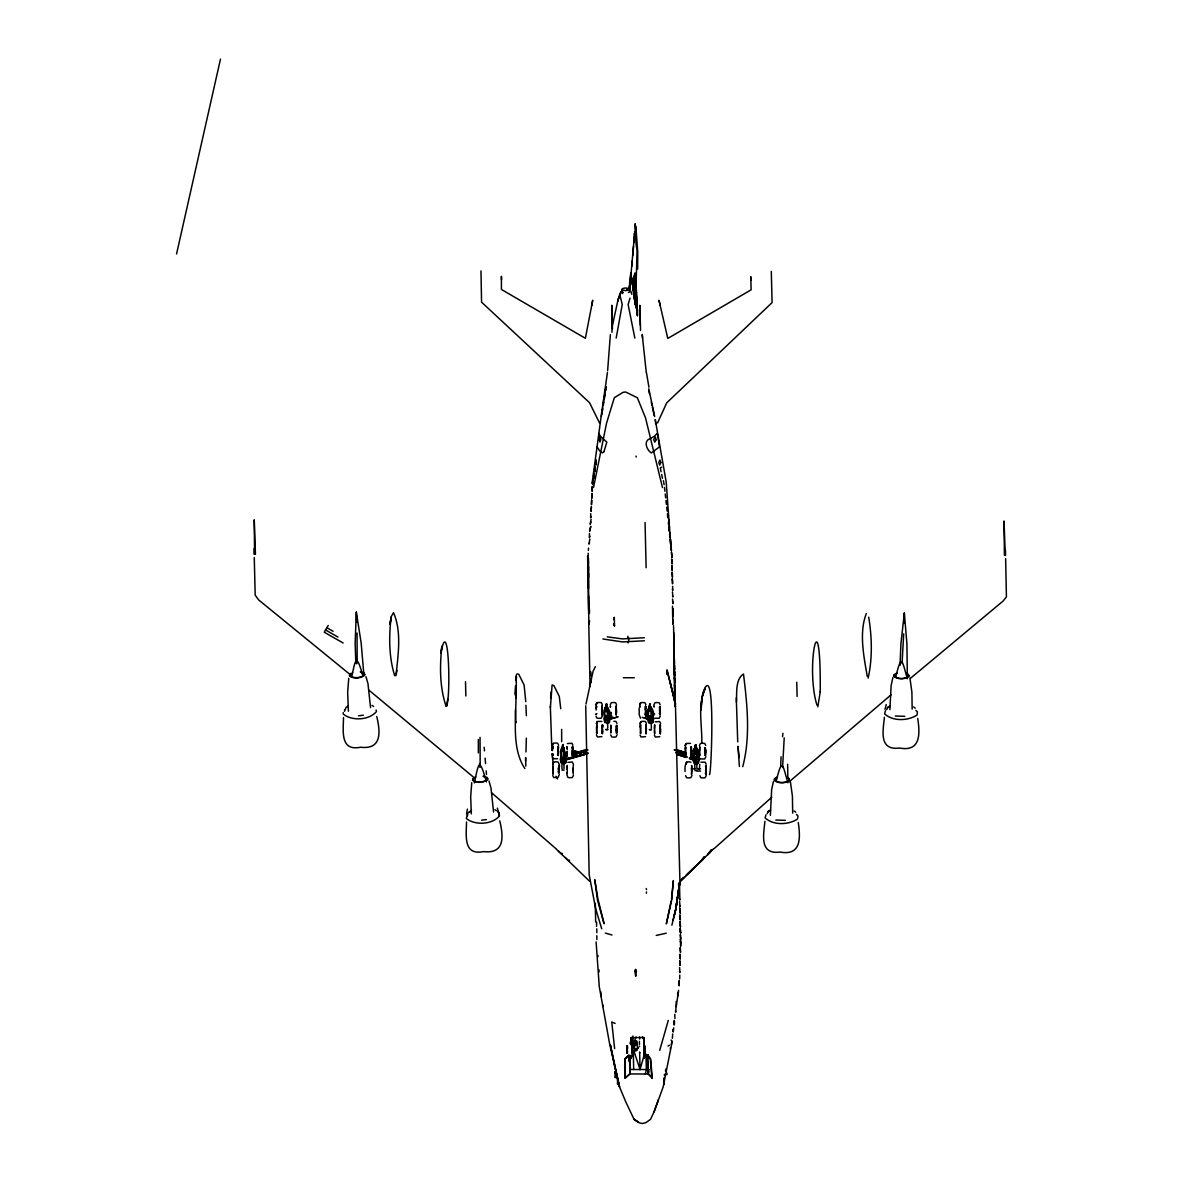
<?xml version="1.0" encoding="UTF-8"?>
<svg xmlns="http://www.w3.org/2000/svg" width="1183" height="1183" viewBox="0 0 1183 1183"><rect width="100%" height="100%" fill="white"/><g stroke="black" fill="none" stroke-linecap="round" stroke-linejoin="round"><path stroke-width="1.5" d="M709.43 774.495C711.22 778.207 716.011 657.63 703.441 691.567L701.889 697.733L705.319 688.092C697.319 704.964 702.17 724.942 701.83 742.968M588.631 613.578L588.587 595.729M629.8 1063.192L629.74 1073.78L625.201 1078.024L630.081 1073.927L629.445 1056.582M635.981 291.95L635.981 292.807L635.877 290.545M635.862 290.944L635.922 289.391M636.01 289.879L635.862 291.802M636.129 288.933L636.336 289.332M636.158 288.933L636.04 288.134L636.188 289.258M636.203 286.877L635.966 287.469M636.114 284.231L636.158 283.89M636.114 283.373L636.158 284.748M606.184 711.501L606.391 704.018L606.184 711.501L605.888 705.305L606.805 707.197M673.733 1027.864L673.231 1031.975L672.654 1029.491M674.931 1018.533L674.813 1014.304M678.584 990.289L676.247 1006.615L676.173 1001.469M343.499 717.578C343.321 731.434 340.024 751.353 360.549 747.242C381.798 749.682 380.586 732.454 376.756 716.528M357.192 662.702L357.029 633.023M466.516 821.963C466.324 835.819 463.026 855.723 483.551 851.612C504.801 854.067 503.603 836.825 499.773 820.898M480.194 767.087L480.047 737.393M345.096 709.815L346.161 707.286L348.26 706.074M526.346 738.148L525.962 751.944M561.674 741.623L561.644 729.349M644.336 1050.755L644.291 1057.957L644.158 1047.251M677.578 993.38L677.903 995.879L678.391 992.019M628.676 641.26L628.72 637.933M644.661 1057.883L643.922 1037.55L643.803 1044.352M663.914 1078.097L663.84 1084.397L664.21 1079.65M664.417 1075.51L664.432 1074.282M552.431 750.599L552.831 746.458L553.038 748.233M553.038 774.185L553.023 766.303M558.021 750.584L558.361 746.473L558.258 755.449L558.228 746.65M558.45 769.364L558.48 767.708L558.524 772.662L558.465 771.109M567.012 769.379L567.234 765.46L567.234 773.756L567.101 772.617M572.128 750.643C572.809 766.776 573.149 738.177 572.173 749.061M573.193 771.863L573.223 768.403M596.099 710.037L596.498 705.896L596.143 708.336M596.483 727.175L596.705 733.623L596.809 724.868M602.324 710.776L601.94 714.798L602.029 705.911L601.925 714.887L601.763 713.319M602.132 730.547L602.458 724.691L602.739 727.841M610.694 728.817C610.931 716.38 610.916 740.425 610.709 730.562M615.899 713.334L616.136 705.926L616.121 714.902L615.811 710.081M616.683 725.46L616.787 732.647M627.123 1046.778L627.315 1045.949L627.197 1053.225L627.212 1045.89L627.301 1053.284L627.315 1045.728L627.552 1048.33M639.131 708.159L639.234 714.916L640.58 718.229M645.312 710.081C645.918 697.674 646.11 721.837 645.327 711.811M645.755 728.876L646.095 724.765L645.992 733.741L646.095 724.839L646.317 726.377M644.247 1047.916C645.238 1039.546 644.75 1061.713 644.247 1049.232C645.134 1065.173 644.528 1033.779 644.336 1050.681M654.317 728.891L654.672 724.78L654.657 733.756L654.332 730.621M659.523 707.05C660.454 703.663 660.247 718.421 659.537 713.408M659.996 730.636L660.203 724.78L660.188 733.756L659.966 732.188M685.356 754.074L685.548 746.739L685.475 754.917M690.931 754.074L691.109 755.567L691.212 746.665M699.434 750.791L699.774 746.68L699.774 755.656L699.508 754.089M699.301 769.541L699.789 764.484M705.068 747.745L705.172 755.212M705.615 773.993L705.867 765.564L706.088 767.131M601.674 710.007L602.029 705.985L602.251 707.523M602.117 728.802L602.458 724.78L602.679 726.318M645.312 710.081L645.534 706.162M647.264 1054.925L648.092 1073.957L652.217 1077.92L650.694 1059.169L647.619 1054.778L650.339 1059.303L651.877 1078.068M647.619 1054.778L648.447 1073.809L652.217 1077.92M690.857 750.776L691.079 746.931M478.346 739.552L478.346 752.92M525.563 761.216L525.651 757.564L525.799 766.111M563.241 749.638L562.724 744.58L563.138 747.76M616.328 725.77L616.373 730.562M629.77 289.569L629.962 284.556M627.537 1051.243L627.212 1052.648M649.63 709.135L649.748 704.092L650.266 709.135L650.162 707.257M627.848 638.11L627.907 636.291M635.537 971.302L635.582 969.483L636.41 971.125L635.729 976.108L634.813 971.125L635.582 969.483M770.37 815.324L771.656 789.638L773.401 781.49M889.897 709.608L891.124 685.637L892.884 677.489M551.884 750.377L550.376 707.419L552.106 684.927L553.925 685.667L559.278 696.388L560.757 708.735M562.443 749.992L562.206 745.867M563.078 749.992L562.842 745.867M606.805 711.501L606.524 705.305M649.482 709.489L649.245 705.364L650.384 704.092M650.103 709.504L649.881 705.364M695.027 750.199L694.791 746.059L695.929 744.787L695.072 747.952M695.648 750.199L695.427 746.059M904.049 623.175L904.344 612.957L906.917 643.936L907.302 674.768M550.376 707.419L550.42 706.059M635.434 304.903L637.164 248.622C635.463 249.938 634.369 207.336 635.67 230.611M680.787 942.422L680.669 946.267L680.447 941.15L680.787 942.156M679.663 978.977L679.781 975.132M680.757 943.073L680.166 939.258M672.639 586.31L672.728 590.421L672.388 589.164M673.231 616.698L672.639 612.883M675.375 706.355L673.556 625.63M673.866 639.057L673.94 643.182L673.6 641.911M678.865 883.036L678.909 888.182L678.539 883.568M680.269 918.969L679.634 916.352M680.462 926.94L679.826 924.307M680.743 939.065L680.343 934.57L680.757 940.071M515.27 695.205L515.684 685.682C517.622 712.122 509.725 745.748 524.868 768.551M780.706 765.845L781.076 756.795M900.041 665.452L900.914 643.744L904.344 612.957M633.496 246.419L632.728 255.705M637.652 269.029L637.726 251.816L635.862 226.249M784.211 737.852L782.584 767.545M820.233 692.129C821.002 591.5 805.12 667.153 816.95 705.127M903.679 633.837L902.067 663.53M515.315 693.874L515.684 685.682M597.962 956.707L598.021 955.48M558.657 751.338L558.258 755.36L558.036 752.314M559.086 770.118L558.938 773.179L559.012 766.821M602.191 732.1L602.369 733.667L602.753 729.571M645.948 710.835L645.563 714.872L645.386 713.334M691.419 753.187L691.227 755.375L691.508 751.545M691.937 770.325L691.537 774.436L691.641 765.46L691.922 768.61M363.95 675.508L361.155 642.931L356.32 612.129L355.151 643.108L355.817 663.057M562.724 744.58L562.605 749.638L562.502 747.76M695.249 747.36L695.293 744.787M695.87 747.375L695.929 744.787M552.535 749.031L552.698 746.547L552.919 748.114M552.964 767.811L553.008 765.534M596.202 708.469L596.616 706.65M596.631 727.249L596.794 724.765M615.84 708.499L616.269 706.014L616.447 710.776M616.417 712.358L616.254 714.857L615.825 710.066M616.269 727.279L616.461 725.83M616.92 732.617L616.861 731.153M640.269 727.323L640.432 724.824L640.595 733.268M660.055 712.432C659.774 720.417 659.094 702.273 660.114 707.656M659.907 727.353L660.321 724.854L660.543 726.436M660.025 727.264L660.306 725.534M660.484 731.212L660.321 733.711L659.892 728.92L660.188 733.49L660.41 732.499M644.351 1047.842L644.602 1046.378M685.386 749.223L685.563 747.153M705.009 749.253L705.083 747.981M705.127 749.179L705.201 747.804M706.029 771.908L705.867 774.407L705.6 772.839M610.384 334.493L607.633 370.59M602.679 731.212L602.369 733.593L602.132 730.532M635.02 286.7L634.517 284.393L635.936 289.702L635.049 272.933L632.254 281.702L634.399 299.55M646.302 731.286L645.992 733.652L645.829 732.114M629.415 288.622L629.8 283.565M630.302 279.321L630.716 273.598M630.583 277.044L630.82 272.918L630.495 278.345M633.718 242.796L634.783 231.572L629.593 289.909M629.681 288.179L629.77 286.641M629.4 289.939L629.696 286.227M629.593 288.593L629.947 283.979M636.173 289.465L636.439 290.722L636.424 289.85M629.43 1061.107L629.785 1055.946M701.061 710.096L702.022 696.61L701.268 707.183M629.105 289.998L629.933 279.706L629.681 281.702M629.386 288.046L631.249 274.959M661.652 474.457L662.465 478.302M764.928 821.298C763.464 835.361 759.338 854.747 780.129 852.071C801.098 855.945 800.684 838.289 798.244 822.451M884.411 717.282C882.947 731.345 878.821 750.732 899.612 748.055C920.581 751.93 920.167 734.273 917.727 718.436M588.543 548.113L588.365 550.465M590.879 678.776L590.968 682.621M596.809 935.709L596.897 939.553M515.581 686.924C517.947 685.77 513.452 671.072 518.819 674.369L524.084 684.942L525.784 701.696M579.907 755.079L580.128 752.699L580.883 754.65L579.907 755.227L580.823 752.211L572.971 751.456M550.642 698.414L551.248 691.966L550.76 697.142M629.578 289.155L629.859 286.197M630.569 278.73L631.071 273.421M631.737 266.338L632.24 261.014M648.476 715.138L648.314 716.928L648.343 712.965L647.5 719.027L648.58 722.754M652.351 716.928L652.513 715.153M697.763 755.449L697.926 753.66L698.059 755.848M635.138 1044.352L636.454 1040.774L637.903 1048.493L636.424 1040.774M671.515 899.598L673.349 880.61L671.633 900.337L666.34 923.893L671.116 901.18M635.256 289.687L635.212 288.282L635.227 289.155M635.803 280.386L635.833 281.243M635.375 291.743L635.212 290.353L635.7 292.659L635.67 291.802M635.33 286.877L635.537 288.179M635.655 289.85L635.567 290.19M635.685 293.857L635.596 294.73L635.537 293.872M603.019 1005.18L602.916 1006.511L602.65 1005.328M634.265 277.931L634.591 279.425L634.132 277.399L634.162 278.271M634.946 277.946L634.857 278.804L634.753 277.946M634.901 281.968L634.517 281.243M635.537 284.245L635.167 280.401L635.197 281.258M782.54 736.728L782.909 733.297M820.322 691.301L817.808 706.857M602.147 409.022L592.047 483.67M622.154 291.092L621.874 289.303A4.214 1.316 -1.3 0 1 626.354 287.987L630.214 289.303L625.748 290.634L622.288 289.953L622.539 293.547M561.836 747.538L560.712 756.632L561.851 748.262L563.685 748.262L565.873 756.632L563.67 747.538C557.311 748.055 565.74 755.833 563.67 747.538M605.504 706.976C598.465 720.151 616.166 720.181 607.352 706.976C604.321 705.541 603.641 713.009 607.485 710.806C609.053 706.65 603.907 706.724 604.986 710.791M649.171 707.035C642.132 720.21 659.833 720.24 651.005 707.05C647.973 705.6 647.308 713.068 651.153 710.865C652.705 706.724 647.574 706.798 648.654 710.865M694.717 747.745C687.663 760.906 705.379 760.935 696.55 747.745C693.519 746.296 692.854 753.763 696.698 751.56L696.565 748.469L698.754 756.839M552.964 754.384L552.727 755.434L552.431 753.822M566.805 746.665L567.204 749.638M596.631 713.822L596.276 714.414M654.11 706.236L654.007 707.094L654.11 706.177M639.648 1046.674L639.648 1046.63M705.186 754.946L705.512 748.469M344.49 711.323L344.697 709.711M467.507 815.708L467.714 814.081M559.056 765.933L559.322 764.765L559.574 766.51M639.899 707.02L640.003 706.147M552.609 747.745L552.949 747.212M552.949 754.177L552.594 755.39L552.52 753.689M572.232 747.774L572.587 746.577L572.809 748.144M572.676 754.222L572.335 754.739M596.631 713.63L596.291 714.148M596.705 725.978L596.809 725.179M615.914 707.212L616.239 706.68M616.343 713.66L616.018 714.177M616.683 733.223L616.787 732.44M659.537 707.286L659.877 706.739M659.981 713.719L659.759 714.709L659.552 713.216M705.526 754.414L705.305 755.405M705.955 773.194L705.615 773.726M552.831 754.37L552.624 754.71M573.149 773.993L573.149 765.845M596.498 713.807L596.143 714.34M640.565 732.647L640.358 733.002M705.556 755.405L705.571 749.904M673.674 1022.896C674.502 1015.31 674.975 1028.264 673.689 1024.123M639.766 707.079L639.87 706.251M705.645 766.584L705.63 765.963M348.748 678.332L347.654 692.425L348.408 711.22M471.751 782.717L470.671 796.795L471.337 813.904M604.38 716.07L605.519 707.7M648.047 716.129L649.186 707.774M650.916 709.238L650.325 708.011L649.63 709.238M693.593 756.824L694.732 748.469L694.199 751.56M563.729 748.75L563.655 749.992M672.521 599.116L673.023 603.611L672.565 601.127M674.487 684.839L675.005 689.334L674.665 688.077M696.314 748.957L696.24 750.199M563.359 744.58L563.019 746.059M606.391 704.018L605.888 705.305M607.027 704.033L606.687 705.497M607.485 710.806L607.352 706.976M649.748 704.092L649.526 707.257M651.153 710.865L651.005 707.05M696.698 751.56L696.55 747.745M561.319 751.353L561.851 748.262M563.685 748.262L561.807 748.602M602.384 407.884L607.456 372.408M635.729 296.726L636.587 292.009M679.707 882.607L675.937 908.574L671.885 925.195M601.363 416.416L602.65 407.632M679.885 881.793L675.937 908.574L676.099 907.76L673.127 920.034M679.648 883.11L675.804 909.135L679.634 884.204M601.999 413.828L602.768 408.712M608.949 716.913L611.818 715.863M670.377 1049.129L670.347 1047.65M685.489 752.284L681.852 752.846L681.334 754.798L681.275 752.358L684.913 751.782M675.966 906.725L680.048 880.847M602.901 405.873L605.918 387.048M603.286 405.296L603.848 401.983M604.395 398.671L605.223 393.688M605.785 390.375L606.332 387.048M664.491 487.426L664.935 491.226M665.23 493.976L665.659 497.821M665.97 500.572L666.384 504.416M666.694 507.167L667.123 511.012M667.419 513.762L667.803 517.888L668.395 515.389M634.887 1045.609L635.729 1040.789L633.94 1048.493L635.641 1040.774M446.494 706.266L447.751 699.197M591.781 305.451L592.713 300.216L585.378 338.294L501.415 289.465L501.415 276.29L501.548 279.824M396.275 673.881L396.926 670.332M616.18 338.072L622.243 304.489L619.729 294.316L621.297 291.255L623.116 292.526M395.965 675.7C398.079 655.19 401.85 632.106 393.614 612.853M446.494 706.295C451.093 697.438 448.697 611.995 440.86 653.134L441.939 646.066C439.632 665.94 439.632 687.101 446.095 706.31M466.501 814.052L467.433 809.113M351.706 676.824C355.344 660.232 356.157 651.7 362.885 675.922M474.368 782.924C478.405 764.558 478.982 755.094 486.435 781.933M672.225 1041.351L663.145 1087.014L654.081 1111.857L650.546 1119.295L645.888 1122.667L642.192 1123.554L638.835 1122.652L634.029 1119.266L625.792 1101.905L619.537 1086.94L614.938 1067.672L610.458 1045.077L619.537 1086.94L609.496 1043.169L599.263 986.637L596.114 941.919M593.526 487.485L606.568 423.085L614.317 397.71L623.057 392.312L625.718 392.017L637.371 397.754L645.607 418.161L662.48 487.588M587.966 749.918L584.417 750.909L583.781 754L588.114 753.201M646.317 893.239L646.569 892.026M671.308 1044.559L671.9 1041.129L671.101 1040.049M613.844 619.641L614.317 617.437L614.509 625.925L613.947 624.373M612.35 325.843L618.221 298.915M585.984 704.033L593.053 671.338L595.345 666.665M176.563 253.946L220.467 59.15M561.2 755.686L560.224 759.516L561.319 763.242M562.117 770.133L564.099 770.133M563.463 763.967L565.622 763.257L566.346 759.53L565.518 755.686M604.986 722.68L603.892 718.953L604.883 715.124M607.145 723.404L609.289 722.695L610.014 718.968L609.186 715.124M650.768 723.478L652.898 722.754L653.622 719.042L652.794 715.197M631.5 1044.367L631.278 1037.476L631.929 1046.023M632.387 1046.245L636.129 1036.914M696.314 764.174L698.443 763.449L699.168 759.737L698.34 755.893M632.24 1053.417L632.905 1050.474M696.935 770.34L694.879 770.695M630.066 1072.36L630.391 1055.887M647.604 1054.674L647.722 1058.046M630.081 1073.927L645.356 1074.031L646.362 1069.536L645.992 1054.157M649.023 1070.955L648.092 1073.957M868.13 678.125C872.61 658.251 871.915 637.031 868.721 617.142M665.467 1070.926L665.925 1068.914M673.778 917.476L676.099 907.76M776.329 780.736C782.081 757.297 782.54 763.863 787.834 782.776M884.973 709.416L886.259 704.55M895.812 676.72C901.564 653.282 902.008 659.848 907.302 678.761M588.202 553.245L588.202 557.06M588.262 559.81L588.35 563.655M588.409 566.406L588.498 570.25M588.557 572.986L588.572 577.112M589.371 607.944L588.676 610.088M589.4 609.408L589.489 613.267M633.807 1050.711L640.033 1069.521L644.41 1054.157M659.73 1050.297L668.262 1020.456M630.007 298.116L628.129 304.504L634.827 338.101M619.729 294.316L617.703 301.147L621.43 291.447M674.561 701.475L673.704 632.654M603.951 451.655L606.849 442.176L600.476 436.305L598.849 433.392M613.652 619.434L614.317 617.437M559.352 774.51L557.977 777.512L553.718 777.512L552.757 775.501M657.585 1101.95L658.266 1100.027L654.081 1111.857M561.407 759.486L561.925 758.229M605.09 718.924L605.592 717.667L608.254 717.667L608.846 718.924L606.997 720.743M589.666 621.031L588.823 624.284L588.35 558.036L588.543 588.543M590.849 671.914L590.938 675.759M596.616 922.237L596.587 926.348M596.764 928.832L596.853 932.692M630.169 1043.79L631.249 1037.535L631.559 1045.949M630.539 1043.864L631.618 1037.595M632.55 1055.044L630.968 1057.868L632.55 1055.044L632.314 1052.219M639.663 1039.073L639.604 1036.885M563.33 761.305L565.178 759.486L563.241 757.712M648.683 718.983L650.546 717.209L652.454 718.998M694.776 758.421L694.835 760.95M499.463 815.93L498.294 811.73L499.463 815.93C492.291 824.64 475.034 825.571 466.339 818.532L467.152 815.412M600.846 991.842L600.92 995.805M657.556 422.937L666.754 402.811L772.085 302.611L771.301 271.365M573.43 775.264L572.291 777.542L570.147 777.719L568.032 777.527L566.82 774.732M602.354 715.892L601.215 718.17L599.101 718.347L596.957 718.155L595.995 716.159M610.191 704.935L611.33 702.658L613.43 702.48L615.589 702.672L616.535 704.684M617.112 734.702L615.973 736.979L613.814 737.157L611.715 736.965L610.753 734.924M653.815 705.009L654.953 702.732L657.068 702.539L659.212 702.732L660.173 704.743M660.306 715.981L659.168 718.258L654.909 718.244M699.36 745.704L700.499 743.427L702.613 743.235L704.757 743.427L705.704 745.453M691.966 775.442L690.828 777.719L688.713 777.896L686.569 777.704L685.608 775.708M705.852 756.676L704.713 758.954L700.454 758.939M706.281 775.457L705.142 777.734L702.998 777.926L700.883 777.734L699.937 775.693M552.328 745.482L553.422 743.205L555.566 743.013L557.681 743.205L558.627 745.231M552.446 745.216L553.2 743.545M552.875 763.996L553.851 761.985L556.01 761.808L558.11 762L559.056 764.011M596.114 704.654L597.09 702.643L599.249 702.451L601.348 702.643L602.295 704.669M596.543 723.434L597.519 721.423L601.777 721.438M639.737 704.713L640.728 702.702L642.872 702.525L644.986 702.717L645.933 704.728M640.18 723.508L641.156 721.497L643.301 721.305L645.415 721.497L646.362 723.508M685.282 745.408L686.273 743.397L690.532 743.412M866.311 613.563C858.858 632.757 863.841 656.432 867.272 676.439M393.229 613.045L391.115 616.875L390.035 624.24L391.1 617.201C388.852 636.498 388.823 657.009 394.708 675.759M697.157 762.961L697.689 762M699.02 759.93L699.818 758.48L698.99 757.061M697.467 763.375L698.266 761.926M566.539 759.737L567.367 758.288M742.747 766.658C750.643 736.965 747.227 704.343 743.486 674.014C735.146 679.338 737.009 693.371 736.403 702.022M564.187 763.582L564.69 762.71M607.87 723.02L608.373 722.148M651.138 723.094L651.641 722.207M328.179 625.467L324.246 632.195L343.129 642.99M765.948 814.791L765.105 817.897C773.327 825.512 788.47 825.054 797.579 819.02L797.948 815.915L796.44 814.392M885.431 710.776L884.588 713.881C892.81 721.497 907.938 721.038 917.062 715.005L917.431 711.9L915.923 710.377M567.441 743.56L571.907 743.235L572.868 745.246M567.87 762.355L572.35 762.015L573.563 764.824M601.866 736.61L597.385 736.95L596.439 734.939M645.489 736.684L641.023 737.009L640.062 735.013M655.175 721.852L659.641 721.526L660.602 723.538M659.818 736.698L655.338 737.039L654.391 734.998M640.595 733.534L640.565 724.75M705.615 765.667L706.014 767.072M558.243 746.724L558.568 748.085M566.805 746.739L567.145 748.1M645.534 706.221L645.874 707.597M591.204 516.616L590.628 517.77L590.746 513.644M591.086 519.293L590.199 524.365L590.879 521.866M590.021 536.283L589.356 537.54L589.474 533.429M589.844 539.034L588.942 544.091L589.592 542.879M711.663 850.059L710.732 850.577M468.128 812.943L471.278 810.459M704.654 857.601L704.654 856.817L703.841 858.414M624.861 1077.89L624.728 1059.125L628.927 1054.748M625.201 1078.024L625.068 1059.273L627.833 1056.271M663.397 480.682L664.121 484.616M686.11 875.257L702.732 859.509M680.757 881.246L713.526 848.847M684.661 876.588L680.757 880.285L683.434 877.771M687.279 874.133L701.608 860.588M711.116 851.242L707.685 854.703L711.146 849.897M350.804 673.438L349.562 675.434L350.301 676.351C354.723 678.332 360.785 678.17 364.571 674.961M487.588 779.331C483.803 782.54 477.725 782.717 473.318 780.721L472.756 778.798L475.67 776.965M714.162 848.595L771.774 797.253M789.105 781.874L891.243 694.672M910.57 678.229L1003.14 601.023L1006.422 596.897L1005.639 558.687M703.855 856.906L700.824 861.401M668.025 1046.068L669.371 1045.166M468.897 812.44L471.544 810.651M887.413 707.937L890.104 706.281M767.93 811.952L770.621 810.296M889.853 706.088L887.738 707.183L886.688 709.696M770.37 810.104L768.255 811.198L767.205 813.712M572.971 751.663L580.823 752.388M580.128 752.699L580.883 754.798M352.652 672.595L349.443 675.656C353.333 679.264 360.741 678.377 364.689 675.153L364.009 673.009L360.253 671.855L364.882 674.118M475.596 777.127L472.461 780.026C476.35 783.634 483.758 782.747 487.707 779.538L487.012 777.379L483.256 776.225M603.936 451.669L602.398 452.852L599.825 451.078L597.031 446.79M651.937 720.255L649.29 720.255M666.251 933.21L656.225 935.428M650.118 723.035L651.434 722.517L651.375 719.974L648.698 719.959L648.757 722.517L650.118 723.035L649.585 722.207M896.803 673.097L893.875 674.739L894.407 676.735C898.696 678.968 904.788 679.323 908.721 676.277L908.174 674.266M777.335 777.113L774.392 778.754L774.939 780.75C779.213 782.983 785.305 783.338 789.238 780.292L788.706 778.281L787.139 777.438M896.744 673.245L893.579 675.951C897.246 679.781 904.714 679.56 908.84 676.499L909.032 675.434L906.622 673.423M777.261 777.261L774.096 779.967C777.763 783.782 785.231 783.575 789.372 780.514L788.824 778.458M586.65 752.92L583.396 754.074L588.114 753.394M583.396 753.882L586.635 752.743M566.716 759.294L587.744 753.083M573.4 754.68L584.772 750.761L583.781 754L584.86 754.547L565.341 760.048M573.548 753.645L586.857 749.327M607.855 716.735L611.108 715.626M573.548 753.867L583.707 750.673M564.187 757.297L567.441 756.188M573.947 753.985L582.08 751.22M573.016 754.769L584.786 751.013L573.385 754.887M650.916 722.843L653.046 722.133M607.278 722.783L609.437 722.059M563.611 763.346L565.77 762.621M609.289 718.377L612.838 717.356M609.689 718.495L613.238 717.49M617.866 716.824L608.979 719.353L617.881 716.987M572.735 756.913L578.058 755.39M567.796 758.554L578.457 755.523M565.311 759.915L584.86 754.355M609.289 718.525L612.853 717.519M567.396 758.584L578.058 755.582M687.367 756.957L677.77 754.488L686.155 756.455M684.824 753.719L674.34 750.066M628.365 292.526L630.864 291.269L631.826 294.33M644.04 1043.879L644.291 1040.448M692.188 750.614L697.645 749.741M681.275 752.358L685.696 752.211M684.927 751.974L681.275 752.536M681.526 754.917L681.467 752.654L685.696 752.403M358.553 715.804L363.373 715.212M481.57 820.174L486.376 819.597M644.336 637.755L622.406 638.894L607.249 636.853M644.395 640.787L622.465 641.925L602.916 638.983M690.635 754.089L695.915 753.497M691.005 754.296L694.658 753.97M691.227 754.414L694.865 754.089M557.548 758.732L553.289 758.717L552.328 756.721M700.928 762.207L705.186 762.222L706.147 764.233M692.277 754L695.915 753.689M691.227 754.591L694.865 754.281M645.356 1074.031L648.373 1073.809L648.166 1068.338M904.803 716.336L895.294 716.011M785.335 820.351L775.811 820.026M635.493 277.931C635.715 278.759 634.96 276.231 635.153 277.34M635.936 280.918L635.966 281.776M635.833 282.974L635.862 283.831M635.626 283.905L635.951 285.458L635.744 284.615M635.626 285.754L635.596 286.094M635.966 286.892L636.084 288.667M635.123 274.426L635.153 275.284M635.005 278.197L635.212 279.055L634.827 278.286M634.443 282.855C635.034 285.103 633.748 280.401 634.31 282.707M635.153 282.663L635.167 283.003M604.75 715.656L609.068 715.671M648.358 715.73L652.676 715.73M644.543 1054.911L647.559 1054.852L644.543 1054.911L644.395 1051.243M634.295 677.755L623.293 677.726M634.265 233.716L635.375 233.716M632.654 278.345L635.966 307.122M632.195 280.401L635.463 303.957M629.77 281.051L629.962 284.585M632.047 281.051L635.256 304.652M605.445 707.478L607.278 707.478M649.097 707.538L650.946 707.538M605.474 708.04L607.308 708.055M649.142 708.114L650.975 708.114M604.942 710.421L607.456 710.421M648.609 710.48L651.108 710.495M606.953 722.606L608.654 722.606L609.482 721.172L608.609 719.737M561.762 748.026L563.611 748.04M694.643 748.233L696.491 748.233M561.274 750.983L563.788 750.983M694.155 751.19L696.654 751.19M563.522 762.754L564.675 762.754L564.661 760.832M563.285 763.168L564.971 763.168L565.799 761.734L564.942 760.299M691.242 768.832L694.924 768.846M700.602 768.846L696.905 768.846L696.521 751.767M696.876 771.079L700.558 771.094M633.896 1048.449L637.903 1048.493M649.349 1069.536L630.702 1069.506L630.007 1066.164M631.249 1037.654L643.907 1037.506L644.306 1049.41M696.077 756.366L698.221 756.425M563.226 756.174L565.4 756.233M613.873 721.26L616.018 721.453L616.964 723.464M690.961 762.192C684.809 759.856 684.765 767.56 685.075 771.479M611.995 934.984L605.341 933.106M573.947 751.235L579.108 752.092M573.711 751.338L578.871 752.211M573.947 751.028L579.108 751.915M483.315 776.373L487.899 778.503M676.011 749.371L686.081 753.142M674.34 749.83L686.066 754.281M584.772 750.761L583.323 750.554M689.512 757.564L694.539 759.235M642.265 717.327L648.964 719.545M677.77 754.695L686.14 757.475M689.482 758.584L694.51 760.24M644.38 717.608L649.408 719.294M643.951 717.726L648.994 719.412M679.441 754.029L686.155 756.277M690.724 758.081L694.081 759.205M686.569 757.179L677.77 754.488L686.155 757.297M689.926 758.303L693.268 759.427M689.497 758.421L694.539 760.107M696.092 757.904L698 759.693M645.578 714.665L648.935 716.011M645.119 714.798L648.476 716.129M645.992 715.685L649.349 717.031M645.578 715.804L648.935 717.135M686.081 753.364C677.667 748.617 673.023 750.599 686.081 754.503M691.123 755.375L694.48 756.706M678.909 750.821L685.637 753.482M690.665 755.493L694.022 756.824M691.123 756.499L694.48 757.83M645.563 714.473L648.92 715.833M645.548 715.611L648.905 716.972M691.109 755.168L694.465 756.529M691.094 756.307L694.451 757.667M675.641 752.772L678.998 754.148L678.184 754.37L678.11 751.042M615.13 1023.428L611.759 1021.964L614.628 1048.626M682.118 755.227L681.852 752.846L682.118 755.375L681.334 754.798M326.863 627.715L333.088 631.264M325.562 629.962L337.983 637.06M372.009 705.319L373.591 706.414M495.012 809.69L496.594 810.799M913.631 706.931L915.213 708.144M794.148 810.947L795.73 812.159M350.76 675.079L258.648 599.914L255.188 595.182L254.271 557.548M369.052 690.266L474.413 777.911M491.566 792.743L555.537 848.344M558.361 851.021L562.221 854.481L562.043 853.268M555.759 848.61L589.445 881.098M565.193 857.394L569.141 861.194L569.437 860.13M661.075 471.706L660.277 467.862L661.741 467.211M642.443 1036.914L644.084 1040.02M556.054 776.255L557.489 778.976M599.485 422.849L589.533 402.693L481.57 302.168L480.978 270.922M675.434 1010.933L675.789 1012.204L675.937 1007.088M672.669 1033.972L672.358 1038.275M635.892 456.106L636.262 456.993M657.644 434.649L657.171 433.466L654.229 436.379L647.885 439.839C643.951 443.255 647.471 450.619 651.345 452.926L659.434 446.893L657.659 434.664M670.184 536.402C669.519 540.587 669.696 527.618 670.007 535.174M671.249 549.592L671.441 550.864L670.938 545.747L671.072 548.365M672.447 591.914L672.876 597.016L672.536 595.759M672.491 606.184L672.831 624.402L672.787 619.256M673.659 644.661L674.088 649.778L673.748 648.506M674.724 690.828L675.153 695.929L674.813 694.672M674.887 697.423L675.301 702.525L674.842 700.04M679.53 898.843L679.87 900.115L679.53 884.928M679.589 901.594L680.018 906.696L679.678 905.439M679.959 930.311L680.624 933.076L680.195 927.975L680.639 932.81M679.634 967.531L679.855 972.648L679.515 971.376M497.333 808.152L498.842 813.032M646.214 888.492L646.569 889.646M601.718 928.803L595.729 909.017L589.178 874.74L585.718 705.793M598.48 901.076L604.084 923.805L597.533 900.219L594.753 879.634L598.006 899.494M613.873 623.722L614.509 625.925M694.125 763.449L693.046 759.723L693.889 753.66L693.844 757.623M488.993 781.076L490.989 788.041L493.562 811.982M365.976 676.691L367.972 683.656L370.545 707.611M685.578 755.641L685.208 752.506M596.838 733.667L596.616 732.1M651.02 707.774L653.208 716.144M607.367 707.7L609.541 716.07M635.064 274.959L635.286 275.816M634.739 281.672L635.241 283.003M572.572 747.242L572.454 755.464L572.794 749.623M675.597 704.166L666.975 669.859L675.035 702.569L670.036 681.29M635.286 289.347L635.626 290.19M626.665 288.741L626.901 289.731M635.389 281.406L635.478 282.264M635.241 285.295L634.783 283.905L635.522 286.094M660.232 305.554L659.005 300.305L667.774 338.427L751.116 289.835L750.776 276.659L750.85 280.208M376.105 710.007L376.445 711.56C369.288 720.255 352.016 721.201 343.336 714.148L343.218 712.61M648.742 390.434L649.467 393.747M651.286 402.057L652.01 405.37M652.38 407.085L654.243 415.603M654.672 416.505L648.802 388.823M909.934 678.066L911.901 692.114L912.152 709.149M790.451 782.081L792.418 796.129L792.684 813.165M646.465 372.704L648.935 387.255M553.171 763.981L552.121 753.808M705.305 755.124L704.979 750.835M616.565 733.149L616.239 728.861L616.432 733.238M643.552 1037.624L643.922 1040.522M644.38 1051.953L644.602 1053.269L644.72 1047.103M646.273 372.468L642.221 334.538L642.576 338.116M634.502 276.807L634.399 275.95L634.428 276.822M634.872 279.898L634.768 279.04L634.798 279.913M633.541 277.65L636.424 308.29M633.112 279.011L635.582 299.95M634.665 301.857L634.946 304.238M667.375 674.34L666.99 670.717L667.079 674.34M680.136 925.195L680.048 921.38L680.476 926.481M627.936 641.807L628.055 642.916M635.626 974.999L635.729 976.108M629.622 1061.506L629.105 1056.434L629.238 1061.225M655.678 423.751L655.249 419.566L666.192 481.954L670.983 548.808M691.434 748.233L691.33 747.168L691.478 749.815M631.781 1051.968L631.959 1053.299L632.254 1049.839C631.855 1060.264 631.397 1039.872 632.24 1048.36L631.973 1045.802L631.722 1050.637M739.02 757.431L738.015 746.266L739.39 766.436M616.816 725.283L616.92 726.377M631.086 1055.118L631.338 1057.942M553.038 773.771L552.934 769.394M484.158 747.301L484.468 750.924M485.089 758.17L485.562 763.597M486.183 770.828L486.494 774.451M598.982 969.897L599.13 971.908M636.454 292.674L637.371 315.772M636.173 294.035L637.253 310.02M636.055 294.671L637.238 312.282M635.922 295.469L636.676 309.354M637.119 313.184L637.223 314.619M635.715 300.615L636.188 307.713M737.719 741.859L736.299 697.793M629.504 289.968L629.563 291.107M606.169 707.197L606.273 709.075M615.367 1074.134L615.323 1071.754M617.659 1080.7L617.6 1078.319M663.855 1078.378L663.914 1080.774M525.932 705.275L526.361 715.7M627.034 1050.637L627.079 1051.938M552.801 771.094L552.86 772.603M356.32 612.129L356.704 622.362M706 768.699L706.059 770.325M660.025 709.209L660.084 710.85M660.454 728.003L660.513 729.63M634.428 278.049L634.458 278.907M616.831 727.929L616.89 729.571M572.72 749.711L572.897 753.009M573.163 768.492L573.223 770.133M679.885 880.019L675.478 705.926M1005.269 555.404L1004.042 520.964L1004.397 555.404M797.12 696.491L796.75 682.236M255.439 554.28L254.241 519.825L254.582 554.28M1005.58 555.492L1005.432 549.799M640.535 330.501L639.855 305.332L640.343 325.221M636.055 287.277L637.415 311.351M635.493 305.14L632.506 279.011L632.461 284.852M612.439 328.8L611.774 305.303L611.995 332.246M515.418 709.696L515.773 722.887L515.744 721.704M645.06 522.502L646.125 567.736M465.511 681.733L465.836 695.988M694.421 750.406L694.85 769.201M674.99 706.635L675.035 704.018L675.375 706.502M666.975 1073.099L667.005 1074.667M650.931 709.356L651.36 728.151M639.382 1041.306L639.471 1044.826M639.678 1053.654L640.033 1069.521M632.935 1036.012L633.245 1049.01M607.293 709.297L607.737 728.077M588.794 624.358L590.051 686.569M595.655 921.956L595.3 903.294M584.417 750.909L584.491 754.236M580.587 752.492L580.646 754.769M563.67 751.56L564.054 768.639M561.57 750.214L561.999 768.994M633.275 1050.711L633.689 1069.521M587.596 556.114L588.602 609.866M516.158 692.868L516.261 698.074M637.445 309.147L637.474 314.56M637.4 313.554L637.43 315.639M356.674 662.229L356.615 659.153L356.63 663.767M787.641 764.277L787.804 776.965M254.212 554.369L254.153 548.675M706.074 768.61L706.177 771.996M705.63 749.815L705.748 753.216M646.376 727.915L646.391 729.63M660.617 729.645L660.632 731.301M660.188 710.865L660.203 712.521M616.994 729.586L616.994 731.242M616.55 710.791L616.565 712.447M635.981 292.275L635.833 293.709L636.01 292.275M679.205 985.572L679.234 980.722L679.205 985.572M618.044 1081.129L617.541 1084.264L617.556 1078.038L618.044 1081.129M615.751 1074.593L615.234 1077.698L615.249 1071.487L615.751 1074.593M672.018 560.195L672.121 564.04L671.693 558.938L672.018 560.195M672.181 567.322L672.269 570.635L671.84 565.533L672.181 567.322M656.121 439.692L654.746 442.176L653.607 439.558L655.293 437.074L656.121 439.692M660.809 462.627L659.7 465.111L658.798 462.494L659.981 460.01L660.809 462.627M680.077 965.432L679.841 960.936L680.077 965.432M680.284 958.836L680.048 954.341L680.284 958.836M680.476 952.256L680.24 947.746L680.476 952.256M671.974 557.178L671.486 552.343L671.974 557.178M672.343 573.119L672.417 577.23L671.988 572.128L672.343 573.119M672.491 579.714L672.565 583.825L672.151 578.724L672.491 579.714M673.186 609.541L673.26 613.652L672.831 608.55L673.186 609.541M674.251 656.092L673.822 651.256L674.251 656.092M674.31 658.842L674.399 662.968L673.97 657.852L674.31 658.842M674.473 665.438L674.547 669.563L674.118 664.447L674.473 665.438M674.621 672.033L674.694 676.158L674.266 671.042L674.621 672.033M674.768 678.628L674.857 682.739L674.428 677.637L674.768 678.628M680.181 913.025L679.737 908.189L680.181 913.025M680.24 915.775L680.314 919.886L679.885 914.784L680.24 915.775M590.716 526.45L589.785 530.945L590.716 526.45M591.411 506.679L591.056 511.174L591.411 506.679M591.648 500.084L591.485 504.579L591.648 500.084M591.884 493.488L591.899 497.984L591.884 493.488M592.106 486.893L592.328 491.389L592.106 486.893M592.506 482.309L592.86 484.793L593.053 479.692L592.506 482.309M593.555 475.714L593.94 478.198L594.103 473.096L593.555 475.714M594.605 469.119L595.019 471.618L595.153 466.501L594.605 469.119M595.64 462.538L596.099 465.023L596.188 459.906L595.64 462.538M599.278 439.603L599.988 442.102L600.86 439.47L599.84 436.985L599.278 439.603M668.809 519.367L668.528 524.483L668.824 519.426M669.341 525.962L669.253 531.078L669.341 525.962M670.406 539.152L670.717 544.269L670.406 539.152M516.424 676.632L516.187 680.58L516.424 676.632M567.234 753.024L566.923 755.464L567.234 751.353L567.234 753.009M610.901 712.462L610.591 714.902L610.901 712.447M636.217 291.003L636.158 291.876L636.143 291.003M565.932 753.467L565.888 757.431L565.932 753.467M609.6 712.905L609.556 716.868L609.6 712.905M635.611 279.987L635.522 280.844L635.611 279.987M633.925 278.73L633.837 279.602L633.807 278.73M634.265 279.809L634.192 280.667L634.147 279.809M634.798 274.988L634.724 275.861L634.679 275.003M634.62 280.918L634.532 281.776L634.502 280.918M635.005 287.898L634.916 288.77L634.887 287.898M654.45 713.852L654.229 714.887L654.465 713.911M610.472 706.177L610.369 707.035L610.472 706.177M605.785 729.571L607.766 729.571L605.785 729.571M649.423 729.63L651.404 729.645L649.423 729.63M564.675 761.734L562.812 763.538L560.905 761.719L562.738 759.944L564.675 761.734M608.343 721.172L606.495 722.976L604.572 721.157L606.406 719.382L608.343 721.172M697.497 761.926L695.663 763.73L693.726 761.926L695.589 760.137L697.497 761.926M636.972 1049.986L635.789 1051.14L634.591 1049.986L635.744 1048.863L636.972 1049.986M685.726 764.203L686.702 762.192L685.726 764.203M553.629 762.325L552.757 764.262L553.629 762.325M596.868 702.983L595.995 704.92L596.868 702.983M597.311 721.763L596.424 723.7L597.311 721.763M640.506 703.042L639.633 704.979L640.506 703.042M640.935 721.837L640.062 723.774L640.935 721.837M686.051 743.737L685.179 745.674L686.051 743.737M638.628 1122.356L634.029 1119.266L638.628 1122.356M639.737 1052.885L639.604 1051.983L639.737 1052.855M479.677 766.614L479.633 763.523L479.647 766.599"/></g></svg>
